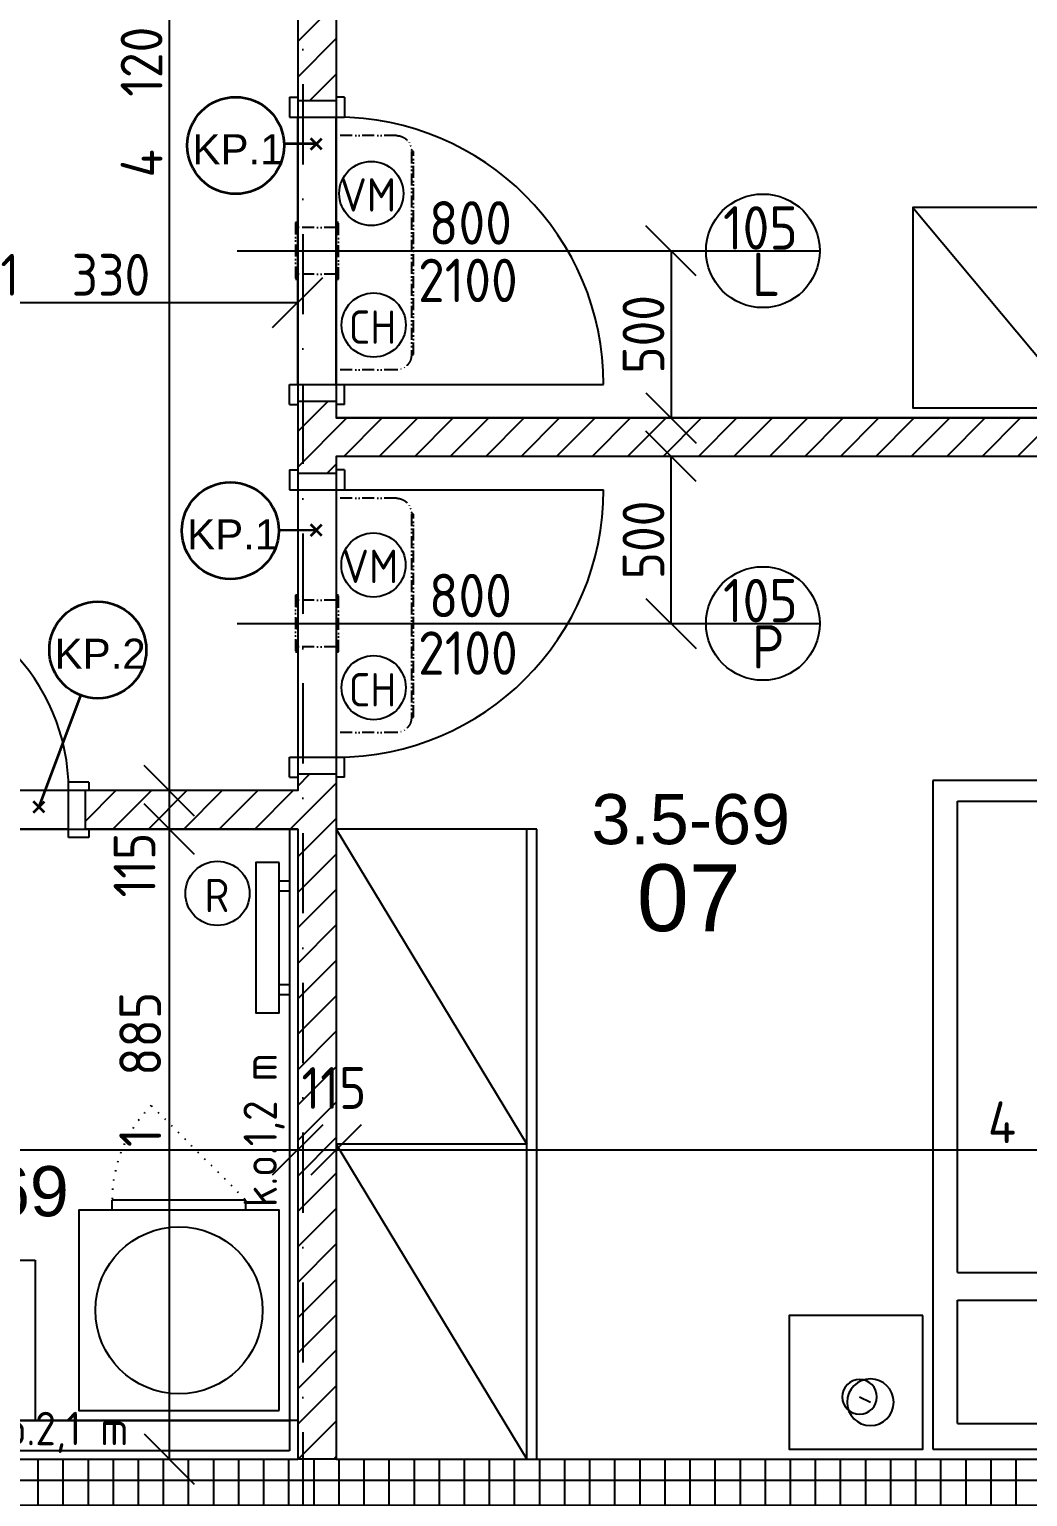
# Model space of a CAD drawing. Extents: x 4511820 to 5180432, y -1526536 to -944957.
# Drawn here: x 5150600 to 5153586, y -1129997 to -1125607 of the extents above; entities that cross this region are included whole.
import ezdxf

# ---------------------------------------------------------------- set-up
doc = ezdxf.new("R2010")
doc.units = 0
doc.header["$MEASUREMENT"] = 0
for name, pattern in [('ACAD_ISO07W100', [3.5, 0.5, -3]), ('ACAD_ISO12W100', [22, 12, -3, 0.5, -3, 0.5, -3]), ('BODKOCIARKOVANA_3', [5.6, 3, -1.3, 0, -1.3])]:
    doc.linetypes.add(name, pattern=pattern)
doc.layers.get('0').update_dxf_attribs({"linetype": 'CONTINUOUS'})
doc.layers.get('Defpoints').update_dxf_attribs({"color": 61, "linetype": 'CONTINUOUS'})
for name, color, linetype in [('DVERE', 45, 'CONTINUOUS'), ('KÓTY', 4, 'CONTINUOUS'), ('MÚRY', 1, 'CONTINUOUS'), ('osi', 253, 'CONTINUOUS'), ('Plochy', 41, 'CONTINUOUS'), ('POPIS', 7, 'CONTINUOUS'), ('TENKÁ', 7, 'CONTINUOUS'), ('Z-Kúrenie', 101, 'CONTINUOUS'), ('ZARIADENIE', 47, 'CONTINUOUS'), ('ZARIADENIE1', 145, 'CONTINUOUS'), ('ZARIADOVACIE', 144, 'CONTINUOUS'), ('ZZ-chladenie', 133, 'CONTINUOUS'), ('zz-vetr', 52, 'CONTINUOUS'), ('ŠRAFY', 82, 'CONTINUOUS')]:
    doc.layers.add(name, color=color, linetype=linetype)
doc.layers.add('preklady', color=74, linetype='CONTINUOUS', lineweight=35)
doc.styles.add('ARIAL', font='arial.ttf')
doc.styles.add('STYLE1', font='isocp.shx')
doc.dimstyles.new('STANDARD-50', dxfattribs={"dimtxt": 125, "dimasz": 150, "dimexe": 10, "dimexo": 200, "dimgap": 20, "dimtad": 1, "dimdsep": 46, "dimlunit": 6, "dimtxsty": 'STYLE1', "dimblk1": 'OBLIQUE', "dimblk2": 'OBLIQUE', "dimsah": 1, "dimcen": 2.5, "dimse1": 1, "dimse2": 1, "dimadec": 0, "dimazin": 0, "dimtfac": 1, "dimtmove": 1, "dimatfit": 3, "dimldrblk": 'OBLIQUE', "dimfxl": 1, "dimtolj": 1, "dimtzin": 0, "dimarcsym": 0})
pattern_1 = [(45, (515270.5, 303822), (-53.0330086, 53.0330086), [])]

# ---------------------------------------------------------------- blocks, each defined once
blk = doc.blocks.new('pračka')
at = {"layer": 'ZARIADENIE1', "color": 8, "linetype": 'ACAD_ISO07W100', "ltscale": 8}
blk.add_line((4536136.9, -1117296.3), (4536419.7, -1117579.2), dxfattribs=at)
at = {"layer": 'ZARIADENIE1', "color": 8}
for p, q in [((4536419.7, -1117579.2), (4536019.7, -1117579.2)), ((4536019.7, -1117609.2), (4536019.7, -1117579.2)), ((4536419.7, -1117609.2), (4536419.7, -1117579.2))]:
    blk.add_line(p, q, dxfattribs=at)
blk.add_lwpolyline([(4536519.7, -1118209.2), (4536519.7, -1117609.2), (4535919.7, -1117609.2), (4535919.7, -1118209.2)], close=True, dxfattribs=at)
blk.add_circle((4536219.7, -1117909.2), 250, dxfattribs=at)
at = {"layer": 'ZARIADENIE1', "color": 8, "linetype": 'ACAD_ISO07W100', "ltscale": 8}
blk.add_arc((4536419.7, -1117579.2), 400, 135, 180, dxfattribs=at)
blk = doc.blocks.new('SKRINA')
at = {"layer": 'ZARIADENIE'}
for p, q in [((4449069, -1324645.2), (4448469, -1324145.2)), ((4448469, -1325145.2), (4449069, -1324645.2))]:
    blk.add_line(p, q, dxfattribs=at)
blk.add_lwpolyline([(4448469, -1324145.2), (4448469, -1325145.2), (4449069, -1325145.2), (4449069, -1324145.2)], close=True, dxfattribs=at)
blk = doc.blocks.new('DVOJPOSTEL')
at = {"layer": 'ZARIADENIE', "ltscale": 0.25}
for p, q in [((4444359, -1314665.2), (4444359, -1312665.2)), ((4444359, -1312665.2), (4446159, -1312665.2)), ((4445259, -1312665.2), (4445259, -1314665.2)), ((4446159, -1312665.2), (4446159, -1314665.2)), ((4444139.6, -1312821.2), (4444171.8, -1312805.1)), ((4446378.4, -1312821.2), (4446346.2, -1312805.1)), ((4446159, -1314665.2), (4444359, -1314665.2))]:
    blk.add_line(p, q, dxfattribs=at)
at = {"layer": 'ZARIADENIE', "color": 76, "ltscale": 0.25}
for p, q in [((4444432.3, -1312741.6), (4445177.9, -1312741.6)), ((4444432.3, -1312741.6), (4444432.3, -1313110.9)), ((4445177.9, -1312741.6), (4445177.9, -1313110.9)), ((4446085.7, -1312741.6), (4445340.1, -1312741.6)), ((4445340.1, -1312741.6), (4445340.1, -1313110.9)), ((4446085.7, -1312741.6), (4446085.7, -1313110.9)), ((4444432.3, -1313110.9), (4445177.9, -1313110.9)), ((4446085.7, -1313110.9), (4445340.1, -1313110.9)), ((4444432.3, -1313193.6), (4444432.3, -1314603.6)), ((4444432.3, -1313193.6), (4445027.9, -1313193.6)), ((4445027.9, -1313193.6), (4445177.9, -1313343.6)), ((4445027.9, -1313193.6), (4445027.9, -1313343.6)), ((4445490.1, -1313193.6), (4445340.1, -1313343.6)), ((4446085.7, -1313193.6), (4445490.1, -1313193.6)), ((4445490.1, -1313193.6), (4445490.1, -1313343.6)), ((4446085.7, -1313193.6), (4446085.7, -1314603.6)), ((4445027.9, -1313343.6), (4445177.9, -1313343.6)), ((4445177.9, -1313343.6), (4445177.9, -1314603.6)), ((4445340.1, -1313343.6), (4445340.1, -1314603.6)), ((4445490.1, -1313343.6), (4445340.1, -1313343.6)), ((4444432.3, -1314603.6), (4445177.9, -1314603.6)), ((4446085.7, -1314603.6), (4445340.1, -1314603.6))]:
    blk.add_line(p, q, dxfattribs=at)
at = {"layer": 'ZARIADENIE'}
for points in [[(4444329, -1313065.2), (4443929, -1313065.2), (4443929, -1312665.2), (4444329, -1312665.2)], [(4446189, -1313065.2), (4446589, -1313065.2), (4446589, -1312665.2), (4446189, -1312665.2)]]:
    blk.add_lwpolyline(points, close=True, dxfattribs=at)
at = {"layer": 'ZARIADENIE', "ltscale": 0.25}
for centre, radius in [((4444171.8, -1312805.1), 69.7), ((4446346.2, -1312805.1), 69.7), ((4444139.6, -1312821.2), 51.9), ((4446378.4, -1312821.2), 51.9)]:
    blk.add_circle(centre, radius, dxfattribs=at)
blk = doc.blocks.new('_OBLIQUE')
at = {"color": 0, "linetype": 'ByBlock'}
blk.add_line((-0.5, -0.5), (0.5, 0.5), dxfattribs=at)
blk = doc.blocks.new('*D18189')
at = {"layer": 'Defpoints', "color": 0}
for p in [(5152623.7, -1126269.2), (5152519, -1126769.2), (5152623.7, -1126769.2)]:
    blk.add_point(p, dxfattribs=at)
at = {"layer": 'KÓTY', "color": 0, "lineweight": -2}
blk.add_line((5152519, -1126269.2), (5152519, -1126769.2), dxfattribs=at)
at = {"layer": 'KÓTY', "color": 0, "linetype": 'ByBlock', "lineweight": -2, "xscale": 150, "yscale": 150, "zscale": 150}
for p, rotation in [((5152519, -1126269.2), 90), ((5152519, -1126769.2), 270)]:
    blk.add_blockref('_OBLIQUE', p, dxfattribs=dict(at, rotation=rotation))
at = {"layer": 'KÓTY', "color": 0, "insert": (5152436.5, -1126519.2), "char_height": 125, "attachment_point": 5, "rotation": 90, "style": 'STYLE1'}
blk.add_mtext('\\A1;500', dxfattribs=at)
blk = doc.blocks.new('*D18190')
at = {"layer": 'Defpoints', "color": 0}
for p in [(5152210.3, -1126884.2), (5152519, -1126884.2), (5152210.3, -1127384.2)]:
    blk.add_point(p, dxfattribs=at)
at = {"layer": 'KÓTY', "color": 0, "lineweight": -2}
blk.add_line((5152519, -1127384.2), (5152519, -1126884.2), dxfattribs=at)
at = {"layer": 'KÓTY', "color": 0, "linetype": 'ByBlock', "lineweight": -2, "xscale": 150, "yscale": 150, "zscale": 150}
for p, rotation in [((5152519, -1126884.2), 90), ((5152519, -1127384.2), 270)]:
    blk.add_blockref('_OBLIQUE', p, dxfattribs=dict(at, rotation=rotation))
at = {"layer": 'KÓTY', "color": 0, "insert": (5152436.5, -1127134.2), "char_height": 125, "attachment_point": 5, "rotation": 90, "style": 'STYLE1'}
blk.add_mtext('\\A1;500', dxfattribs=at)
blk = doc.blocks.new('*D18207')
at = {"layer": 'Defpoints', "color": 0}
for p in [(5151904, -1123764.2), (5151018, -1127884.2), (5151586.5, -1127884.2)]:
    blk.add_point(p, dxfattribs=at)
at = {"layer": 'KÓTY', "color": 0, "lineweight": -2}
blk.add_line((5151018, -1123764.2), (5151018, -1127884.2), dxfattribs=at)
at = {"layer": 'KÓTY', "color": 0, "linetype": 'ByBlock', "lineweight": -2, "xscale": 150, "yscale": 150, "zscale": 150}
for p, rotation in [((5151018, -1123764.2), 90), ((5151018, -1127884.2), 270)]:
    blk.add_blockref('_OBLIQUE', p, dxfattribs=dict(at, rotation=rotation))
at = {"layer": 'KÓTY', "color": 0, "insert": (5150935.5, -1125824.2), "char_height": 125, "attachment_point": 5, "rotation": 90, "style": 'STYLE1'}
blk.add_mtext('\\A1;4ﾠ120', dxfattribs=at)
blk = doc.blocks.new('*D18208')
at = {"layer": 'Defpoints', "color": 0}
for p in [(5151018, -1127884.2), (5151018, -1127999.2), (5151018, -1127999.2)]:
    blk.add_point(p, dxfattribs=at)
at = {"layer": 'KÓTY', "color": 0, "lineweight": -2}
blk.add_line((5151018, -1127884.2), (5151018, -1127999.2), dxfattribs=at)
at = {"layer": 'KÓTY', "color": 0, "linetype": 'ByBlock', "lineweight": -2, "xscale": 150, "yscale": 150, "zscale": 150}
for p, rotation in [((5151018, -1127884.2), 90), ((5151018, -1127999.2), 270)]:
    blk.add_blockref('_OBLIQUE', p, dxfattribs=dict(at, rotation=rotation))
at = {"layer": 'KÓTY', "color": 0, "insert": (5150914.5, -1128107), "char_height": 125, "attachment_point": 5, "rotation": 90, "style": 'STYLE1'}
blk.add_mtext('\\A1;115', dxfattribs=at)
blk = doc.blocks.new('*D18209')
at = {"layer": 'Defpoints', "color": 0}
for p in [(5151402.5, -1127999.2), (5151018, -1129884.2), (5151402.5, -1129884.2)]:
    blk.add_point(p, dxfattribs=at)
at = {"layer": 'KÓTY', "color": 0, "lineweight": -2}
blk.add_line((5151018, -1127999.2), (5151018, -1129884.2), dxfattribs=at)
at = {"layer": 'KÓTY', "color": 0, "linetype": 'ByBlock', "lineweight": -2, "xscale": 150, "yscale": 150, "zscale": 150}
for p, rotation in [((5151018, -1127999.2), 90), ((5151018, -1129884.2), 270)]:
    blk.add_blockref('_OBLIQUE', p, dxfattribs=dict(at, rotation=rotation))
at = {"layer": 'KÓTY', "color": 0, "insert": (5150931.5, -1128718.5), "char_height": 125, "attachment_point": 5, "rotation": 90, "style": 'STYLE1'}
blk.add_mtext('\\A1;1ﾠ885', dxfattribs=at)
blk = doc.blocks.new('*D18212')
at = {"layer": 'Defpoints', "color": 0}
for p in [(5151402.5, -1128959), (5149152.5, -1129884.2), (5151402.5, -1129884.2)]:
    blk.add_point(p, dxfattribs=at)
at = {"layer": 'KÓTY', "color": 0, "lineweight": -2}
blk.add_line((5149152.5, -1128959), (5151402.5, -1128959), dxfattribs=at)
at = {"layer": 'KÓTY', "color": 0, "linetype": 'ByBlock', "lineweight": -2, "xscale": 150, "yscale": 150, "zscale": 150, "rotation": 180}
blk.add_blockref('_OBLIQUE', (5149152.5, -1128959), dxfattribs=at)
at = {"layer": 'KÓTY', "color": 0, "linetype": 'ByBlock', "lineweight": -2, "xscale": 150, "yscale": 150, "zscale": 150}
blk.add_blockref('_OBLIQUE', (5151402.5, -1128959), dxfattribs=at)
at = {"layer": 'KÓTY', "color": 0, "insert": (5150277.5, -1128876.5), "char_height": 125, "attachment_point": 5, "style": 'STYLE1'}
blk.add_mtext('\\A1;2ﾠ250', dxfattribs=at)
blk = doc.blocks.new('*D18219')
at = {"layer": 'Defpoints', "color": 0}
for p in [(5151402.5, -1128959), (5151402.5, -1128959), (5149152.5, -1129284.2)]:
    blk.add_point(p, dxfattribs=at)
at = {"layer": 'KÓTY', "color": 0, "lineweight": -2}
blk.add_line((5149152.5, -1128959), (5151402.5, -1128959), dxfattribs=at)
at = {"layer": 'KÓTY', "color": 0, "linetype": 'ByBlock', "lineweight": -2, "xscale": 150, "yscale": 150, "zscale": 150, "rotation": 180}
blk.add_blockref('_OBLIQUE', (5149152.5, -1128959), dxfattribs=at)
at = {"layer": 'KÓTY', "color": 0, "linetype": 'ByBlock', "lineweight": -2, "xscale": 150, "yscale": 150, "zscale": 150}
blk.add_blockref('_OBLIQUE', (5151402.5, -1128959), dxfattribs=at)
at = {"layer": 'KÓTY', "color": 0, "insert": (5150277.5, -1128876.5), "char_height": 125, "attachment_point": 5, "style": 'STYLE1'}
blk.add_mtext('\\A1;2ﾠ250', dxfattribs=at)
blk = doc.blocks.new('*D18220')
at = {"layer": 'Defpoints', "color": 0}
for p in [(5151402.5, -1128959), (5151517.5, -1128959), (5151517.5, -1128959)]:
    blk.add_point(p, dxfattribs=at)
at = {"layer": 'KÓTY', "color": 0, "lineweight": -2}
blk.add_line((5151402.5, -1128959), (5151517.5, -1128959), dxfattribs=at)
at = {"layer": 'KÓTY', "color": 0, "linetype": 'ByBlock', "lineweight": -2, "xscale": 150, "yscale": 150, "zscale": 150, "rotation": 180}
blk.add_blockref('_OBLIQUE', (5151402.5, -1128959), dxfattribs=at)
at = {"layer": 'KÓTY', "color": 0, "linetype": 'ByBlock', "lineweight": -2, "xscale": 150, "yscale": 150, "zscale": 150}
blk.add_blockref('_OBLIQUE', (5151517.5, -1128959), dxfattribs=at)
at = {"layer": 'KÓTY', "color": 0, "insert": (5151510.8, -1128774), "char_height": 125, "attachment_point": 5, "style": 'STYLE1'}
blk.add_mtext('\\A1;115', dxfattribs=at)
blk = doc.blocks.new('*D18221')
at = {"layer": 'Defpoints', "color": 0}
for p in [(5151517.5, -1128959), (5155902.5, -1128959), (5155902.5, -1129066.5)]:
    blk.add_point(p, dxfattribs=at)
at = {"layer": 'KÓTY', "color": 0, "lineweight": -2}
blk.add_line((5151517.5, -1128959), (5155902.5, -1128959), dxfattribs=at)
at = {"layer": 'KÓTY', "color": 0, "linetype": 'ByBlock', "lineweight": -2, "xscale": 150, "yscale": 150, "zscale": 150, "rotation": 180}
blk.add_blockref('_OBLIQUE', (5151517.5, -1128959), dxfattribs=at)
at = {"layer": 'KÓTY', "color": 0, "linetype": 'ByBlock', "lineweight": -2, "xscale": 150, "yscale": 150, "zscale": 150}
blk.add_blockref('_OBLIQUE', (5155902.5, -1128959), dxfattribs=at)
at = {"layer": 'KÓTY', "color": 0, "insert": (5153710, -1128876.5), "char_height": 125, "attachment_point": 5, "style": 'STYLE1'}
blk.add_mtext('\\A1;4ﾠ385', dxfattribs=at)
blk = doc.blocks.new('*D18228')
at = {"layer": 'Defpoints', "color": 0}
for p in [(5151402.5, -1126423.5), (5150072.5, -1126769.2), (5151402.5, -1126826.7)]:
    blk.add_point(p, dxfattribs=at)
at = {"layer": 'KÓTY', "color": 0, "lineweight": -2}
blk.add_line((5150072.5, -1126423.5), (5151402.5, -1126423.5), dxfattribs=at)
at = {"layer": 'KÓTY', "color": 0, "linetype": 'ByBlock', "lineweight": -2, "xscale": 150, "yscale": 150, "zscale": 150, "rotation": 180}
blk.add_blockref('_OBLIQUE', (5150072.5, -1126423.5), dxfattribs=at)
at = {"layer": 'KÓTY', "color": 0, "linetype": 'ByBlock', "lineweight": -2, "xscale": 150, "yscale": 150, "zscale": 150}
blk.add_blockref('_OBLIQUE', (5151402.5, -1126423.5), dxfattribs=at)
at = {"layer": 'KÓTY', "color": 0, "insert": (5150737.5, -1126341), "char_height": 125, "attachment_point": 5, "style": 'STYLE1'}
blk.add_mtext('\\A1;1ﾠ330', dxfattribs=at)
blk = doc.blocks.new('chlad2')
at = {"layer": 'ZZ-chladenie', "linetype": 'ACAD_ISO12W100', "ltscale": 3}
for p, q in [((5102412.5, -1105747.3), (5102592.5, -1105747.3)), ((5102412.5, -1106448.4), (5102592.5, -1106448.4))]:
    blk.add_line(p, q, dxfattribs=at)
blk.add_lwpolyline([(5102367.5, -1106402), (5102360.8, -1106402), (5102360.8, -1105794.8), (5102367.5, -1105794.8)], close=True, dxfattribs=at)
for centre, start, end in [((5102412.5, -1105792.3), 90, 180), ((5102412.5, -1106403.4), 180, 270)]:
    blk.add_arc(centre, 45, start, end, dxfattribs=at)

msp = doc.modelspace()

# ---------------------------------------------------------------- hatches: boundary and pattern name
at = {"layer": 'ŠRAFY', "ltscale": 0.25}
h = msp.add_hatch(dxfattribs=at)
h.set_pattern_fill('ANSI31', color=256, scale=600, style=0)
h.set_pattern_definition(pattern_1)
h.paths.add_polyline_path([(5151402.5, -1125819.191), (5151517.5, -1125819.191), (5151517.5, -1123764.191), (5151402.5, -1123764.191)])
h = msp.add_hatch(dxfattribs=at)
h.set_pattern_fill('ANSI31', color=256, scale=600, style=0)
h.set_pattern_definition(pattern_1)
h.paths.add_polyline_path([(5151402.5, -1126934.191), (5151517.5, -1126934.191), (5151517.5, -1126924.191), (5151517.5, -1126884.191), (5155902.5, -1126884.191), (5155902.5, -1126769.191), (5151517.5, -1126769.191), (5151517.5, -1126729.191), (5151517.5, -1126719.191), (5151402.5, -1126719.191), (5151402.5, -1126729.191), (5151402.5, -1126924.191)])
h = msp.add_hatch(dxfattribs=at)
h.set_pattern_fill('ANSI31', color=256, scale=600, style=0)
h.set_pattern_definition(pattern_1)
h.paths.add_polyline_path([(5151517.5, -1129884.191), (5151517.5, -1127834.191), (5151402.5, -1127834.191), (5151402.5, -1127884.191), (5150767.5, -1127884.191), (5150767.5, -1127999.191), (5151402.5, -1127999.191), (5151402.5, -1129884.191)])
h = msp.add_hatch(dxfattribs=at)
h.set_pattern_fill('ANSI37', color=256, scale=600, angle=45)
h.set_pattern_definition([(90, (-3307273.674, 668852.734), (-75, 1e-14), []), (180, (-3307273.674, 668852.734), (-1e-14, -75), [])])
h.paths.add_polyline_path([(5142982.5, -1130184.191), (5148272.5, -1130184.191), (5148387.5, -1130184.191), (5150612.5, -1130184.191), (5150637.5, -1130184.191), (5150752.5, -1130184.191), (5151752.5, -1130184.191), (5151867.5, -1130184.191), (5152437.5, -1130184.191), (5152467.5, -1130184.191), (5155902.5, -1130184.191), (5155902.5, -1129884.191), (5152117.5, -1129884.191), (5152087.5, -1129884.191), (5151517.5, -1129884.191), (5151402.5, -1129884.191), (5149177.5, -1129884.191), (5149152.5, -1129884.191), (5149037.5, -1129884.191), (5147287.5, -1129884.191), (5147172.5, -1129884.191), (5146572.5, -1129884.191), (5145972.5, -1129884.191), (5145372.5, -1129884.191), (5144217.5, -1129884.191), (5144042.5, -1129884.191), (5142982.5, -1129884.191)])

# ---------------------------------------------------------------- linework, layer by layer
at = {"layer": 'DVERE', "ltscale": 0.25}
for p, q in [((5151377.5, -1125809.191), (5151377.5, -1125869.191)), ((5151377.5, -1125809.191), (5151402.5, -1125809.191)), ((5151377.5, -1125809.191), (5151377.5, -1125869.191)), ((5151377.5, -1125809.191), (5151402.5, -1125809.191)), ((5151542.5, -1125809.191), (5151517.5, -1125809.191)), ((5151542.5, -1125809.191), (5151517.5, -1125809.191)), ((5151542.5, -1125809.191), (5151542.5, -1125869.191)), ((5151542.5, -1125809.191), (5151542.5, -1125869.191)), ((5151377.5, -1125869.191), (5151542.5, -1125869.191)), ((5151377.5, -1125869.191), (5151542.5, -1125869.191)), ((5151402.5, -1126669.191), (5151402.5, -1125869.191)), ((5151517.5, -1126669.191), (5151517.5, -1125869.191)), ((5151221, -1126269.191), (5152623.656, -1126269.191)), ((5152623.656, -1126269.191), (5152963.656, -1126269.191)), ((5151377.5, -1126729.191), (5151377.5, -1126669.191)), ((5151377.5, -1126669.191), (5151542.5, -1126669.191)), ((5151517.5, -1126669.191), (5152317.5, -1126669.191)), ((5151542.5, -1126729.191), (5151542.5, -1126669.191)), ((5151377.5, -1126729.191), (5151402.5, -1126729.191)), ((5151542.5, -1126729.191), (5151517.5, -1126729.191)), ((5151377.5, -1126924.191), (5151377.5, -1126984.191)), ((5151377.5, -1126924.191), (5151402.5, -1126924.191)), ((5151542.5, -1126924.191), (5151517.5, -1126924.191)), ((5151542.5, -1126924.191), (5151542.5, -1126984.191)), ((5151377.5, -1126984.191), (5151542.5, -1126984.191)), ((5151402.5, -1126984.191), (5151402.5, -1127784.191)), ((5151517.5, -1126984.191), (5151517.5, -1127784.191)), ((5151517.5, -1126984.191), (5152317.5, -1126984.191)), ((5151221, -1127384.191), (5152623.656, -1127384.191)), ((5152623.656, -1127384.191), (5152963.656, -1127384.191)), ((5151377.5, -1127784.191), (5151542.5, -1127784.191)), ((5151377.5, -1127844.191), (5151377.5, -1127784.191)), ((5151377.5, -1127784.191), (5151542.5, -1127784.191)), ((5151377.5, -1127844.191), (5151377.5, -1127784.191)), ((5151542.5, -1127844.191), (5151542.5, -1127784.191)), ((5151542.5, -1127844.191), (5151542.5, -1127784.191)), ((5150717.5, -1127999.191), (5150717.5, -1127854.191)), ((5150777.5, -1127859.191), (5150717.5, -1127859.191)), ((5150717.5, -1128024.191), (5150717.5, -1127859.191)), ((5150777.5, -1127859.191), (5150777.5, -1127884.191)), ((5151377.5, -1127844.191), (5151402.5, -1127844.191)), ((5151377.5, -1127844.191), (5151402.5, -1127844.191)), ((5151542.5, -1127844.191), (5151517.5, -1127844.191)), ((5151542.5, -1127844.191), (5151517.5, -1127844.191)), ((5150717.5, -1127884.191), (5150117.5, -1127884.191)), ((5150717.5, -1127999.191), (5150117.5, -1127999.191)), ((5150777.5, -1127999.191), (5150777.5, -1128024.191)), ((5150777.5, -1128024.191), (5150717.5, -1128024.191))]:
    msp.add_line(p, q, dxfattribs=at)
for centre in [(5152793.656, -1126269.191), (5152793.656, -1127384.191)]:
    msp.add_circle(centre, 170, dxfattribs=at)
for centre, radius, start, end in [((5151517.5, -1126669.191), 800, 0, 90), ((5151517.5, -1126984.191), 800, 270, 0), ((5150117.5, -1127884.191), 600, 0, 90)]:
    msp.add_arc(centre, radius, start, end, dxfattribs=at)
at = {"layer": 'MÚRY', "ltscale": 0.25}
for p, q in [((5151402.5, -1123764.191), (5151402.5, -1125819.191)), ((5151517.5, -1123764.191), (5151517.5, -1125819.191)), ((5151402.5, -1125819.191), (5151517.5, -1125819.191)), ((5151402.5, -1125819.191), (5151517.5, -1125819.191)), ((5151402.5, -1126719.191), (5151402.5, -1126934.191)), ((5151402.5, -1126719.191), (5151517.5, -1126719.191)), ((5151517.5, -1126719.191), (5151517.5, -1126769.191)), ((5151517.5, -1126884.191), (5151517.5, -1126934.191)), ((5151402.5, -1126934.191), (5151517.5, -1126934.191)), ((5151402.5, -1127834.191), (5151402.5, -1127884.191)), ((5151402.5, -1127834.191), (5151517.5, -1127834.191)), ((5151402.5, -1127834.191), (5151517.5, -1127834.191)), ((5151517.5, -1127834.191), (5151517.5, -1129884.191)), ((5150767.5, -1127999.191), (5150767.5, -1127884.191)), ((5151402.5, -1127884.191), (5150767.5, -1127884.191)), ((5151402.5, -1127999.191), (5150767.5, -1127999.191)), ((5151402.5, -1127999.191), (5151402.5, -1129884.191)), ((5149152.5, -1129884.191), (5151402.5, -1129884.191))]:
    msp.add_line(p, q, dxfattribs=at)
at = {"layer": 'MÚRY'}
for p, q in [((5155902.5, -1126769.191), (5151517.5, -1126769.191)), ((5155902.5, -1126884.191), (5151517.5, -1126884.191)), ((5151517.5, -1129884.191), (5155902.5, -1129884.191))]:
    msp.add_line(p, q, dxfattribs=at)
at = {"layer": 'osi', "linetype": 'BODKOCIARKOVANA_3', "ltscale": 80}
msp.add_line((5151417.5, -1109191.097), (5151417.5, -1141119), dxfattribs=at)
at = {"layer": 'Plochy'}
for points in [[(5149152.5, -1126884.191), (5150072.5, -1126884.191), (5150072.5, -1126769.191), (5147232.5, -1126769.191), (5147232.5, -1125514.191), (5148232.5, -1125514.191), (5148232.5, -1125434.191), (5147482.5, -1125434.191), (5147482.5, -1123764.191), (5149277.5, -1123764.191), (5149277.5, -1125514.191), (5150027.5, -1125514.191), (5150027.5, -1125434.191), (5149392.5, -1125434.191), (5149392.5, -1123764.191), (5151402.5, -1123764.191), (5151402.5, -1127884.191), (5149152.5, -1127884.191)], [(5155902.5, -1123764.191), (5151517.5, -1123764.191), (5151517.5, -1126769.191), (5155902.5, -1126769.191)], [(5155902.5, -1126884.191), (5151517.5, -1126884.191), (5151517.5, -1129884.191), (5155902.5, -1129884.191)], [(5149152.5, -1127999.191), (5151402.5, -1127999.191), (5151402.5, -1129769.191), (5149152.5, -1129769.191)]]:
    msp.add_lwpolyline(points, close=True, dxfattribs=at)
at = {"layer": 'preklady'}
for p, q in [((5151441.883, -1125966.117), (5151475.117, -1125932.883)), ((5151475.118, -1125966.118), (5151441.884, -1125932.884)), ((5151458.5, -1125949.5), (5151361.93, -1125949.5)), ((5151441.883, -1127121.617), (5151475.117, -1127088.383)), ((5151475.118, -1127121.618), (5151441.884, -1127088.384)), ((5151458.501, -1127105.001), (5151345.998, -1127105.656)), ((5150629.001, -1127933.001), (5150753.887, -1127599.337)), ((5150612.383, -1127949.617), (5150645.617, -1127916.383)), ((5150645.618, -1127949.618), (5150612.384, -1127916.384))]:
    msp.add_line(p, q, dxfattribs=at)
at = {"layer": 'preklady', "ltscale": 0.25}
for centre in [(5151217, -1125954), (5151201, -1127106.5), (5150804.715, -1127463.538)]:
    msp.add_circle(centre, 145, dxfattribs=at)
at = {"layer": 'TENKÁ', "ltscale": 0.25}
for p, q in [((5151377.5, -1127999.191), (5151377.5, -1129859.191)), ((5149177.5, -1129769.191), (5151377.5, -1129769.191)), ((5151377.5, -1129859.191), (5149177.5, -1129859.191))]:
    msp.add_line(p, q, dxfattribs=at)
at = {"layer": 'TENKÁ'}
msp.add_line((5151517.5, -1129884.191), (5151402.5, -1129884.191), dxfattribs=at)
at = {"layer": 'Z-Kúrenie', "linetype": 'Continuous'}
for p, q in [((5151347.5, -1128154.191), (5151377.5, -1128154.191)), ((5151347.5, -1128184.191), (5151377.5, -1128184.191)), ((5151347.5, -1128464.191), (5151377.5, -1128464.191)), ((5151347.5, -1128494.191), (5151377.5, -1128494.191))]:
    msp.add_line(p, q, dxfattribs=at)
msp.add_lwpolyline([(5151347.5, -1128099.191), (5151277.5, -1128099.191), (5151277.5, -1128549.191), (5151347.5, -1128549.191)], close=True, dxfattribs=at)
msp.add_circle((5151162.482, -1128191.739), 96, dxfattribs=at)
at = {"layer": 'ZARIADENIE'}
for p, q in [((5151517.5, -1127999.191), (5152087.5, -1128941.691)), ((5152117.5, -1127999.191), (5151517.5, -1127999.191)), ((5152087.5, -1129884.191), (5152087.5, -1127999.191)), ((5152117.5, -1129884.191), (5152117.5, -1127999.191)), ((5152087.5, -1128941.691), (5151517.5, -1128941.691)), ((5151517.5, -1128941.691), (5152087.5, -1129884.191))]:
    msp.add_line(p, q, dxfattribs=at)
at = {"layer": 'ZARIADOVACIE', "ltscale": 0.25}
for p, q in [((5150017.5, -1129289.191), (5150617.5, -1129289.191)), ((5150617.5, -1129289.191), (5150617.5, -1129769.191))]:
    msp.add_line(p, q, dxfattribs=at)
at = {"layer": 'ZZ-chladenie'}
for centre in [(5151629.776, -1126491.197), (5151629.776, -1127576.2)]:
    msp.add_circle(centre, 96, dxfattribs=at)
at = {"layer": 'zz-vetr', "linetype": 'ACAD_ISO12W100', "lineweight": -2, "ltscale": 3}
for p, q in [((5151517.5, -1126199.191), (5151402.5, -1126199.191)), ((5151517.5, -1126339.191), (5151402.5, -1126339.191)), ((5151517.5, -1127314.191), (5151402.5, -1127314.191)), ((5151517.5, -1127454.191), (5151402.5, -1127454.191))]:
    msp.add_line(p, q, dxfattribs=at)
for points in [[(5151395.5, -1126354.191), (5151402.5, -1126354.191), (5151402.5, -1126184.191), (5151395.5, -1126184.191)], [(5151517.5, -1126354.191), (5151524.5, -1126354.191), (5151524.5, -1126184.191), (5151517.5, -1126184.191)], [(5151395.5, -1127469.191), (5151402.5, -1127469.191), (5151402.5, -1127299.191), (5151395.5, -1127299.191)], [(5151517.5, -1127469.191), (5151524.5, -1127469.191), (5151524.5, -1127299.191), (5151517.5, -1127299.191)]]:
    msp.add_lwpolyline(points, close=True, dxfattribs=at)
at = {"layer": 'zz-vetr'}
for centre in [(5151622.641, -1126097.758), (5151629.005, -1127209.154)]:
    msp.add_circle(centre, 96, dxfattribs=at)

# ---------------------------------------------------------------- block references
at = {"layer": 'TENKÁ'}
msp.add_blockref('pračka', (614827.753, -11530), dxfattribs=at)
at = {"layer": 'ZARIADENIE', "color": 2, "rotation": 270}
msp.add_blockref('SKRINA', (6478387.691, 3322329.809), dxfattribs=at)
at = {"layer": 'ZARIADENIE', "color": 2, "xscale": -1, "rotation": 180}
msp.add_blockref('DVOJPOSTEL', (708943.5, -2442519.383), dxfattribs=at)
at = {"layer": 'ZZ-chladenie', "xscale": -1}
for p in [(10254110, -20177.144), (10254110, -21262.147)]:
    msp.add_blockref('chlad2', p, dxfattribs=at)

# ---------------------------------------------------------------- texts
at = {"layer": 'DVERE', "style": 'STYLE1'}
for s, p in [('105', (5152674.626, -1126265.691)), ('L', (5152761.626, -1126404.328)), ('105', (5152674.626, -1127380.691)), ('P', (5152761.626, -1127519.328))]:
    msp.add_text(s, height=130, dxfattribs=at).set_placement(p)
at = {"layer": 'POPIS', "lineweight": 40, "ltscale": 0.25, "style": 'ARIAL'}
for s, height, p in [('3.5-69', 150, (5152280.911, -1128044.579)), ('07', 200, (5152416.811, -1128304.77)), ('3.5-69', 150, (5150123.911, -1129157.77))]:
    msp.add_text(s, height=height, dxfattribs=at).set_placement(p)
at = {"layer": 'preklady', "linetype": 'Continuous', "lineweight": 20, "style": 'ARIAL'}
for s, p in [('KP.1', (5151087.736, -1126010.257)), ('KP.1', (5151071.736, -1127162.757)), ('KP.2', (5150675.451, -1127519.795))]:
    msp.add_text(s, height=90, dxfattribs=at).set_placement(p)
at = {"layer": 'TENKÁ', "linetype": 'Continuous', "style": 'STYLE1'}
for s, height, p in [('800', 130, (5151795.048, -1126250.608)), ('2100', 130, (5151762.446, -1126422.716)), ('800', 130, (5151795.048, -1127365.608)), ('2100', 130, (5151762.446, -1127537.716)), ('k.o.2,1 m', 100, (5150435.394, -1129842.829))]:
    msp.add_text(s, height=height, dxfattribs=at).set_placement(p)
msp.add_text('k.o.1,2 m', height=100, rotation=90, dxfattribs=at).set_placement((5151340.355, -1129130.666))
at = {"layer": 'Z-Kúrenie', "linetype": 'Continuous', "style": 'STYLE1'}
msp.add_text('R', height=100, dxfattribs=at).set_placement((5151123.854, -1128247.938))
at = {"layer": 'ZZ-chladenie', "style": 'STYLE1'}
for p in [(5151555.149, -1126547.396), (5151555.149, -1127632.399)]:
    msp.add_text('CH', height=100, dxfattribs=at).set_placement(p)
at = {"layer": 'zz-vetr', "style": 'STYLE1'}
for p in [(5151528.335, -1126151.77), (5151534.698, -1127263.167)]:
    msp.add_text('VM', height=100, dxfattribs=at).set_placement(p)

# ---------------------------------------------------------------- dimensions: what is measured, and where the dimension line sits
at = {"layer": 'KÓTY'}
for base, p1, p2, picture, middle in [((5151018, -1127884.191), (5151904, -1123764.191), (5151586.5, -1127884.191), '*D18207', (5150935.457, -1125824.191)), ((5152519, -1126769.191), (5152623.656, -1126269.191), (5152623.656, -1126769.191), '*D18189', (5152436.5, -1126519.191)), ((5152519, -1126884.191), (5152210.32, -1127384.191), (5152210.32, -1126884.191), '*D18190', (5152436.5, -1127134.191))]:
    dim = msp.add_linear_dim(base=base, p1=p1, p2=p2, angle=90, dimstyle='STANDARD-50', dxfattribs=at)
    dim.commit()
    dim.dimension.update_dxf_attribs({"geometry": picture, "text_midpoint": middle})
for base, p1, p2, picture, middle in [((5151402.5, -1126423.5), (5150072.5, -1126769.191), (5151402.5, -1126826.691), '*D18228', (5150737.5, -1126340.957)), ((5151517.5, -1128959), (5151402.5, -1128959), (5151517.5, -1128959), '*D18220', (5151510.75, -1128774)), ((5151402.5, -1128959), (5149152.5, -1129884.191), (5151402.5, -1129884.191), '*D18212', (5150277.5, -1128876.457)), ((5151402.5, -1128959), (5149152.5, -1129284.191), (5151402.5, -1128959), '*D18219', (5150277.5, -1128876.457)), ((5155902.5, -1128959), (5151517.5, -1128959), (5155902.5, -1129066.5), '*D18221', (5153710, -1128876.457))]:
    dim = msp.add_linear_dim(base=base, p1=p1, p2=p2, dimstyle='STANDARD-50', dxfattribs=at)
    dim.commit()
    dim.dimension.update_dxf_attribs({"geometry": picture, "text_midpoint": middle})
for base, p1, p2, picture, middle in [((5151018, -1127999.191), (5151018, -1127884.191), (5151018, -1127999.191), '*D18208', (5150997, -1128107)), ((5151018, -1129884.191), (5151402.5, -1127999.191), (5151402.5, -1129884.191), '*D18209', (5151014, -1128718.5))]:
    dim = msp.add_linear_dim(base=base, p1=p1, p2=p2, angle=90, dimstyle='STANDARD-50', dxfattribs=at)
    dim.commit()
    dim.dimension.update_dxf_attribs({"geometry": picture, "text_midpoint": middle, "dimtype": 160})

doc.saveas('drawing.dxf')
